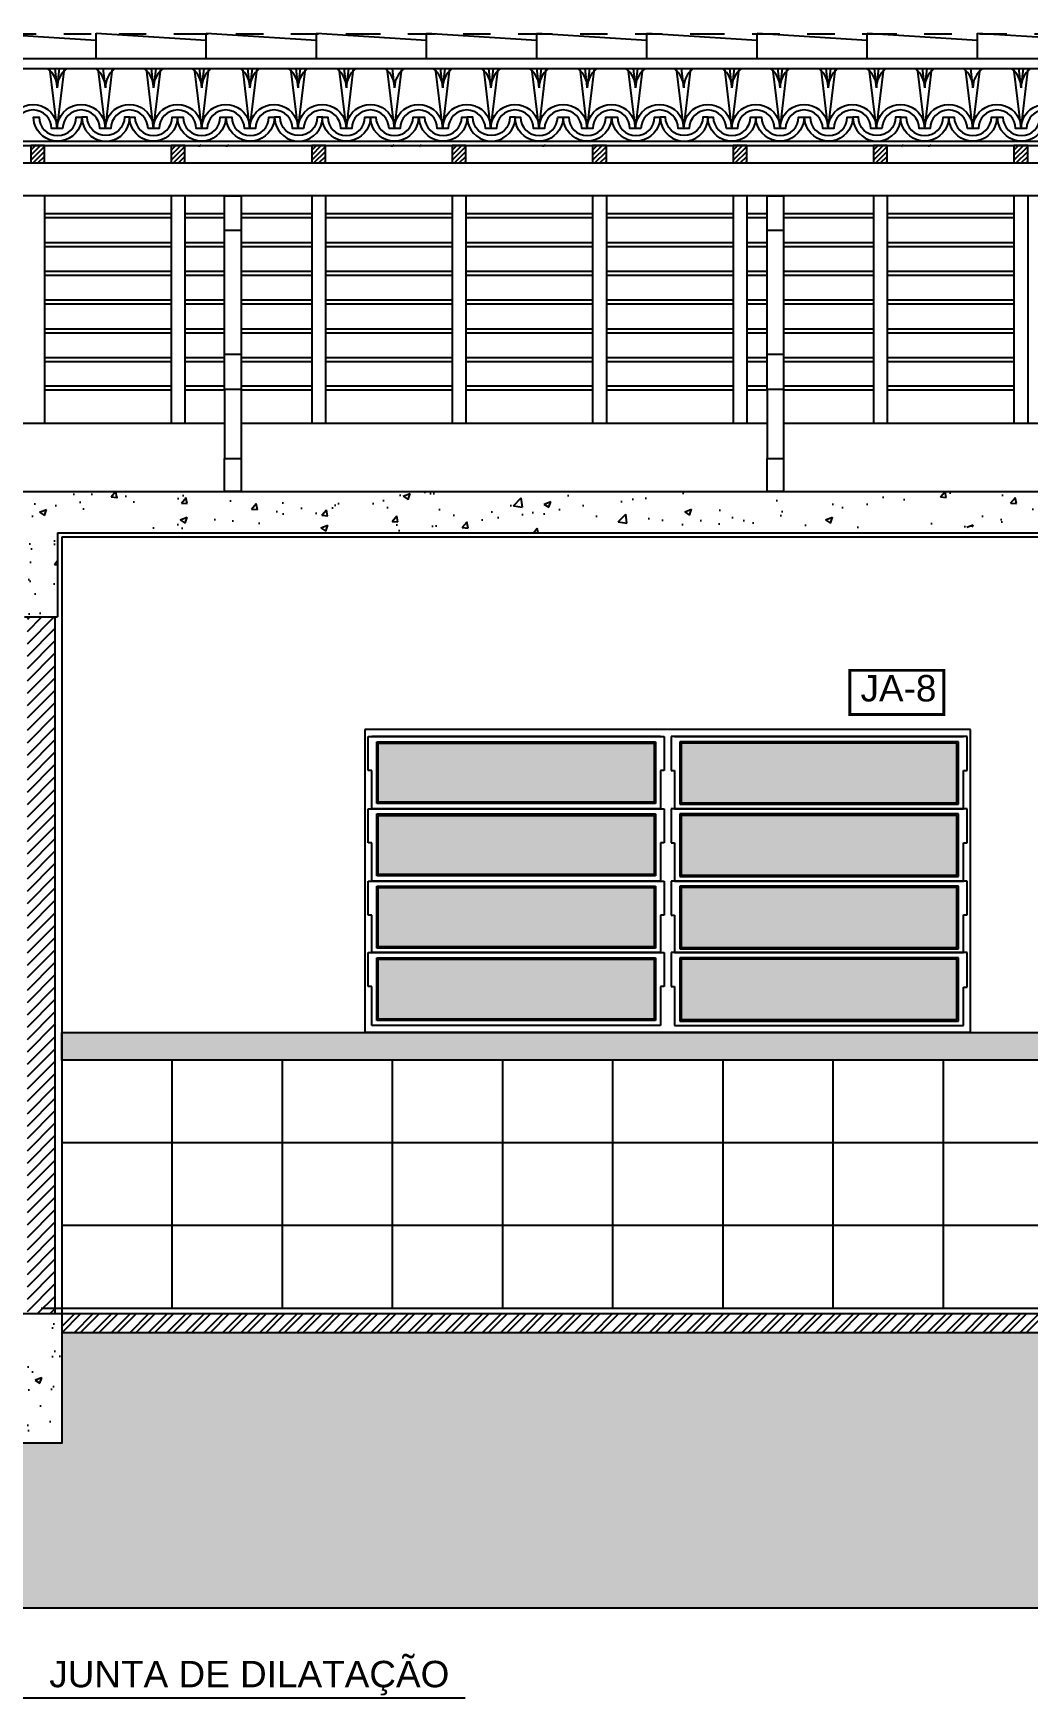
# Model space of a CAD drawing. Extents: x 183 to 373, y 23 to 105.
# Drawn here: x 241.23 to 244.84, y 79.37 to 85.42 of the extents above; entities that cross this region are included whole.
import ezdxf

# ---------------------------------------------------------------- set-up
doc = ezdxf.new("R2010")
doc.units = 0
doc.header["$LTSCALE"] = 0.005
doc.linetypes.add('C5', pattern=[60, 50, -5, 0, -5])
doc.linetypes.add('TRAÇO-2PTOS_P', pattern=[0.625, 0.25, -0.125, 0, -0.125, 0, -0.125])
doc.layers.get('0').update_dxf_attribs({"linetype": 'CONTINUOUS'})
for name, color, linetype in [('01', 1, 'CONTINUOUS'), ('252', 252, 'CONTINUOUS'), ('A-COTAS', 1, 'CONTINUOUS'), ('A-ESQUADRIAS', 2, 'CONTINUOUS'), ('A-PAREDE', 5, 'CONTINUOUS'), ('ARQ-ALV-CORTE', 4, 'CONTINUOUS'), ('ARQ-EXO-1_100', 251, 'C5'), ('ARQ-HTC', 9, 'CONTINUOUS'), ('ARQ-PIS-CORTE', 2, 'CONTINUOUS'), ('ARQ-SMB-1_100', 1, 'CONTINUOUS'), ('ARQ-TLH-VISTA1', 2, 'CONTINUOUS'), ('ARQ-TLH-VISTA2', 1, 'CONTINUOUS'), ('ARQ-TXT-1_075', 2, 'CONTINUOUS'), ('BL-AR-TELHA 2', 2, 'CONTINUOUS'), ('MADEIRAMENTO', 2, 'CONTINUOUS')]:
    doc.layers.add(name, color=color, linetype=linetype)
doc.styles.add('ESC-50-A20', font='arial.ttf', dxfattribs={"height": 0.1})
doc.styles.add('FNDE Texto Cota 0025', font='verdana.ttf', dxfattribs={"height": 0.04})
doc.dimstyles.new('FNDE 1-0025', dxfattribs={"dimscale": 5, "dimtxt": 0.04, "dimasz": 0.01, "dimexe": 0.15, "dimexo": 0.15, "dimgap": 0.005, "dimtad": 1, "dimzin": 1, "dimdsep": 46, "dimtxsty": 'FNDE Texto Cota 0025', "dimblk": 'tic', "dimcen": 0.015, "dimdle": 0.15, "dimse1": 1, "dimse2": 1, "dimclrd": 251, "dimclre": 251, "dimclrt": 256, "dimaunit": 1, "dimadec": 3, "dimazin": 0, "dimtfac": 1, "dimtix": 1, "dimtmove": 2, "dimatfit": 3, "dimfxl": 0.15, "dimtvp": 1, "dimtolj": 1, "dimtzin": 0, "dimarcsym": 0})
pattern_1 = [(50, (84.715, 34.55552), (0.25505854, -0.02231472), [0.02667, -0.29337]), (355, (84.715, 34.55552), (-0.0493408, 0.2674796), [0.021336, -0.2346968]), (100.45144, (84.73625, 34.55366), (0.20571775, 0.24516485), [0.022666, -0.24932634]), (46.1842, (84.715, 34.62664), (0.37951066, -0.05885926), [0.040005, -0.440055]), (96.63556, (84.74662, 34.62174), (0.3323658, 0.3463966), [0.033999, -0.37398985]), (351.18415, (84.715, 34.62664), (0.3323658, 0.3463966), [0.03200395, -0.3520436]), (21, (84.75056, 34.60886), (0.21226015, -0.14317128), [0.02667, -0.29337]), (326, (84.75056, 34.60886), (0.08652284, 0.25786315), [0.021336, -0.234696]), (71.45144, (84.76824, 34.59693), (0.298783, 0.11469188), [0.022666, -0.2493259]), (37.5, (84.715, 34.55552), (0.004324045, 0.118377054), [0, -0.2318512, 0, -0.238252, 0, -0.235585]), (7.5, (84.715, 34.55552), (0.09354753, 0.1402528), [0, -0.1358392, 0, -0.2265172, 0, -0.089789]), (327.5, (84.6357, 34.55552), (0.189826833, -0.00802024), [0, -0.0889, 0, -0.277368, 0, -0.368046]), (317.5, (84.60014, 34.55552), (0.20738085, 0.03559709), [0, -0.11557, 0, -0.1842008, 0, -0.261366])]

# ---------------------------------------------------------------- blocks, each defined once
blk = doc.blocks.new('tic')
at = {"color": 251}
for p, q in [((-1, 0), (1, 0)), ((0, -1), (0, 1))]:
    blk.add_line(p, q, dxfattribs=at)
blk.add_line((-0.6, -0.6), (0.6, 0.6))

msp = doc.modelspace()

# ---------------------------------------------------------------- hatches: boundary and pattern name
at = {"layer": 'A-COTAS'}
h = msp.add_hatch(color=252, dxfattribs=at)
h.set_gradient(color1=(91, 91, 91), one_color=1, tint=1, name='INVHEMISPHERICAL')
h.paths.add_polyline_path([(242.4867, 82.8394), (242.4867, 82.6249), (243.4879, 82.6249), (243.4879, 82.8394)])
h.paths.add_polyline_path([(242.4867, 82.5769), (242.4867, 82.3624), (243.4879, 82.3624), (243.4879, 82.5769)])
h.paths.add_polyline_path([(242.4867, 82.3144), (242.4867, 82.0999), (243.4879, 82.0999), (243.4879, 82.3144)])
h.paths.add_polyline_path([(242.4867, 82.0544), (242.4867, 81.8374), (243.4879, 81.8374), (243.4879, 82.0544)])
h.paths.add_polyline_path([(244.5879, 82.6226), (244.5879, 82.8394), (243.5867, 82.8394), (243.5867, 82.6226)])
h.paths.add_polyline_path([(244.5879, 82.3601), (244.5879, 82.5769), (243.5867, 82.5769), (243.5867, 82.3601)])
h.paths.add_polyline_path([(244.5879, 82.0976), (244.5879, 82.3144), (243.5867, 82.3144), (243.5867, 82.0976)])
h.paths.add_polyline_path([(243.5867, 82.0544), (243.5867, 81.8351), (244.5879, 81.8351), (244.5879, 82.0544)])
at = {"layer": 'A-ESQUADRIAS'}
h = msp.add_hatch(dxfattribs=at)
h.set_pattern_fill('GOST_WOOD', color=251, scale=0.01, angle=90)
h.set_pattern_definition([(180, (202.497824, -81.4883), (7e-18, 0.06), [0.1, -0.02]), (180, (202.517824, -81.4683), (7e-18, 0.06), [0.06, -0.015, 0.03, -0.015]), (180, (202.547824, -81.4483), (7e-18, 0.06), [0.1, -0.02])])
h.paths.add_polyline_path([(249.3373, 81.688), (249.3373, 81.788), (241.3373, 81.788), (241.3373, 81.688)])
at = {"layer": 'ARQ-HTC'}
h = msp.add_hatch(dxfattribs=at)
h.set_pattern_fill('ANSI31', color=256, scale=0.004, style=0)
h.set_pattern_definition([(45, (-6.21494, 37.775708), (-0.0089802561, 0.0089802561), [])])
h.paths.add_polyline_path([(241.2247, 84.9458), (241.2747, 84.9458), (241.2747, 85.0085), (241.2247, 85.0085)])
h = msp.add_hatch(dxfattribs=at)
h.set_pattern_fill('ANSI31', color=256, scale=0.004, style=0)
h.set_pattern_definition([(45, (-5.70494, 37.775708), (-0.0089802561, 0.0089802561), [])])
h.paths.add_polyline_path([(241.7347, 84.9458), (241.7847, 84.9458), (241.7847, 85.0085), (241.7347, 85.0085)])
h = msp.add_hatch(dxfattribs=at)
h.set_pattern_fill('ANSI31', color=256, scale=0.004, style=0)
h.set_pattern_definition([(45, (-5.19494, 37.775708), (-0.0089802561, 0.0089802561), [])])
h.paths.add_polyline_path([(242.2447, 84.9458), (242.2947, 84.9458), (242.2947, 85.0085), (242.2447, 85.0085)])
h = msp.add_hatch(dxfattribs=at)
h.set_pattern_fill('ANSI31', color=256, scale=0.004, style=0)
h.set_pattern_definition([(45, (-4.68494, 37.775708), (-0.0089802561, 0.0089802561), [])])
h.paths.add_polyline_path([(242.7547, 84.9458), (242.8047, 84.9458), (242.8047, 85.0085), (242.7547, 85.0085)])
h = msp.add_hatch(dxfattribs=at)
h.set_pattern_fill('ANSI31', color=256, scale=0.004, style=0)
h.set_pattern_definition([(45, (-4.68494, 37.775708), (-0.0089802561, 0.0089802561), [])])
h.paths.add_polyline_path([(242.7547, 84.9458), (242.8047, 84.9458), (242.8047, 85.0085), (242.7547, 85.0085)])
h = msp.add_hatch(dxfattribs=at)
h.set_pattern_fill('ANSI31', color=256, scale=0.004, style=0)
h.set_pattern_definition([(45, (-4.17494, 37.775708), (-0.0089802561, 0.0089802561), [])])
h.paths.add_polyline_path([(243.2647, 84.9458), (243.3147, 84.9458), (243.3147, 85.0085), (243.2647, 85.0085)])
h = msp.add_hatch(dxfattribs=at)
h.set_pattern_fill('ANSI31', color=256, scale=0.004, style=0)
h.set_pattern_definition([(45, (-3.66494, 37.775708), (-0.0089802561, 0.0089802561), [])])
h.paths.add_polyline_path([(243.7747, 84.9458), (243.8247, 84.9458), (243.8247, 85.0085), (243.7747, 85.0085)])
h = msp.add_hatch(dxfattribs=at)
h.set_pattern_fill('ANSI31', color=256, scale=0.004, style=0)
h.set_pattern_definition([(45, (-3.15494, 37.775708), (-0.0089802561, 0.0089802561), [])])
h.paths.add_polyline_path([(244.2847, 84.9458), (244.3347, 84.9458), (244.3347, 85.0085), (244.2847, 85.0085)])
h = msp.add_hatch(dxfattribs=at)
h.set_pattern_fill('ANSI31', color=256, scale=0.004, style=0)
h.set_pattern_definition([(45, (-2.64494, 37.775708), (-0.0089802561, 0.0089802561), [])])
h.paths.add_polyline_path([(244.7947, 84.9458), (244.8447, 84.9458), (244.8447, 85.0085), (244.7947, 85.0085)])
h = msp.add_hatch(dxfattribs=at)
h.set_pattern_fill('AR-CONC', color=251, scale=0.0014, style=0)
h.set_pattern_definition(pattern_1)
h.paths.add_polyline_path([(243.2065, 83.7528), (238.6705, 83.7528), (238.6705, 83.6028), (241.2023, 83.6028), (241.2023, 83.2978), (241.3223, 83.2978), (241.3223, 83.6028), (243.2065, 83.6028)])
h = msp.add_hatch(dxfattribs=at)
h.set_pattern_fill('AR-CONC', color=251, scale=0.0014, style=0)
h.set_pattern_definition(pattern_1)
h.paths.add_polyline_path([(246.9327, 83.7528), (243.2065, 83.7528), (243.2065, 83.6228), (246.9327, 83.6228)])
h = msp.add_hatch(dxfattribs=at)
h.set_pattern_fill('ANSI31', color=251, scale=0.01, style=0)
h.set_pattern_definition([(45, (84.714996, 34.55552), (-0.02245064, 0.02245064), [])])
h.paths.add_polyline_path([(241.2123, 83.2978), (241.3123, 83.2978), (241.3123, 80.7678), (241.2123, 80.7678)])
h = msp.add_hatch(dxfattribs=at)
h.set_pattern_fill('AR-CONC', color=251, scale=0.0014, style=0)
h.set_pattern_definition(pattern_1)
h.paths.add_polyline_path([(241.3373, 80.7678), (241.1873, 80.7678), (241.1873, 80.2978), (241.3373, 80.2978)])
h = msp.add_hatch(dxfattribs=at)
h.set_pattern_fill('ANSI32', color=251, scale=0.005, style=0)
h.set_pattern_definition([(45, (84.714996, 34.55552), (-0.03367596, 0.03367596), []), (45, (84.737447, 34.55552), (-0.03367596, 0.03367596), [])])
h.paths.add_polyline_path([(241.3373, 80.6978), (249.3373, 80.6978), (249.3373, 80.7678), (241.3373, 80.7678)])
h = msp.add_hatch(dxfattribs=at)
h.set_pattern_fill('EARTH', color=252, scale=0.02, angle=45, style=0)
h.set_pattern_definition([(45, (84.715, 34.55552), (1e-17, 0.17960512), [0.127, -0.127]), (45, (84.68132, 34.5892), (1e-17, 0.17960512), [0.127, -0.127]), (45, (84.64764, 34.62287), (1e-17, 0.17960512), [0.127, -0.127]), (135, (84.64764, 34.64532), (-0.17960512, 1e-17), [0.127, -0.127]), (135, (84.68132, 34.679), (-0.17960512, 1e-17), [0.127, -0.127]), (135, (84.715, 34.71267), (-0.17960512, 1e-17), [0.127, -0.127])])
h.paths.add_polyline_path([(247.7524, 80.6978), (241.3373, 80.6978), (241.3373, 80.2978), (241.0123, 80.2978), (241.0123, 80.6978), (235.1238, 80.6978), (235.1238, 79.6978), (247.7524, 79.6978)])
h.paths.add_polyline_path([(224.8873, 80.2978), (224.8873, 80.6978), (219.7502, 80.6978), (219.7502, 79.6978), (235.1238, 79.6978), (235.1238, 80.6978), (233.1873, 80.6978), (233.1873, 80.2978), (233.0373, 80.2978), (233.0373, 80.6978), (225.0373, 80.6978), (225.0373, 80.2978)])

# ---------------------------------------------------------------- linework, layer by layer
at = {"color": 1}
msp.add_line((241.3373, 83.5878), (249.3373, 83.5878), dxfattribs=at)
at = {"color": 3}
for points in [[(241.2247, 84.9458), (241.2747, 84.9458), (241.2747, 85.0085), (241.2247, 85.0085)], [(241.7347, 84.9458), (241.7847, 84.9458), (241.7847, 85.0085), (241.7347, 85.0085)], [(242.2447, 84.9458), (242.2947, 84.9458), (242.2947, 85.0085), (242.2447, 85.0085)], [(242.7547, 84.9458), (242.8047, 84.9458), (242.8047, 85.0085), (242.7547, 85.0085)], [(242.7547, 84.9458), (242.8047, 84.9458), (242.8047, 85.0085), (242.7547, 85.0085)], [(243.2647, 84.9458), (243.3147, 84.9458), (243.3147, 85.0085), (243.2647, 85.0085)], [(243.7747, 84.9458), (243.8247, 84.9458), (243.8247, 85.0085), (243.7747, 85.0085)], [(244.2847, 84.9458), (244.3347, 84.9458), (244.3347, 85.0085), (244.2847, 85.0085)], [(244.7947, 84.9458), (244.8447, 84.9458), (244.8447, 85.0085), (244.7947, 85.0085)]]:
    msp.add_lwpolyline(points, close=True, dxfattribs=at)
at = {"layer": '01', "color": 251}
for p, q in [((241.2747, 84.8262), (241.2747, 84.0007)), ((241.7347, 84.8262), (241.7347, 84.0007)), ((241.7847, 84.8262), (241.7847, 84.0007)), ((242.2447, 84.8262), (242.2447, 84.0007)), ((242.2947, 84.8262), (242.2947, 84.0007)), ((242.7547, 84.8262), (242.7547, 84.0007)), ((242.7547, 84.8262), (242.7547, 84.0007)), ((242.8047, 84.8262), (242.8047, 84.0007)), ((242.8047, 84.8262), (242.8047, 84.0007)), ((243.2647, 84.8262), (243.2647, 84.0007)), ((243.3147, 84.8262), (243.3147, 84.0007)), ((243.7747, 84.8262), (243.7747, 84.0007)), ((243.8247, 84.8262), (243.8247, 84.0007)), ((244.2847, 84.8262), (244.2847, 84.0007)), ((244.3347, 84.8262), (244.3347, 84.0007)), ((244.7947, 84.8262), (244.7947, 84.0007)), ((244.8447, 84.8262), (244.8447, 84.0007)), ((241.7347, 84.7608), (241.2747, 84.7608)), ((241.7347, 84.7463), (241.2747, 84.7463)), ((241.9283, 84.7608), (241.7847, 84.7608)), ((241.9283, 84.7463), (241.7847, 84.7463)), ((242.2447, 84.7608), (241.9883, 84.7608)), ((242.2447, 84.7463), (241.9883, 84.7463)), ((242.7547, 84.7608), (242.2947, 84.7608)), ((242.7547, 84.7463), (242.2947, 84.7463)), ((243.2647, 84.7608), (242.8047, 84.7608)), ((243.2647, 84.7463), (242.8047, 84.7463)), ((243.7747, 84.7608), (243.3147, 84.7608)), ((243.7747, 84.7463), (243.3147, 84.7463)), ((243.8983, 84.7608), (243.8247, 84.7608)), ((243.8983, 84.7463), (243.8247, 84.7463)), ((244.2847, 84.7608), (243.9583, 84.7608)), ((244.2847, 84.7463), (243.9583, 84.7463)), ((244.7947, 84.7608), (244.3347, 84.7608)), ((244.7947, 84.7463), (244.3347, 84.7463)), ((241.7347, 84.6556), (241.2747, 84.6556)), ((241.7347, 84.6411), (241.2747, 84.6411)), ((241.9283, 84.6556), (241.7847, 84.6556)), ((241.9283, 84.6411), (241.7847, 84.6411)), ((242.2447, 84.6556), (241.9883, 84.6556)), ((242.2447, 84.6411), (241.9883, 84.6411)), ((242.7547, 84.6556), (242.2947, 84.6556)), ((242.7547, 84.6411), (242.2947, 84.6411)), ((243.2647, 84.6556), (242.8047, 84.6556)), ((243.2647, 84.6411), (242.8047, 84.6411)), ((243.7747, 84.6556), (243.3147, 84.6556)), ((243.7747, 84.6411), (243.3147, 84.6411)), ((243.8983, 84.6556), (243.8247, 84.6556)), ((243.8983, 84.6411), (243.8247, 84.6411)), ((244.2847, 84.6556), (243.9583, 84.6556)), ((244.2847, 84.6411), (243.9583, 84.6411)), ((244.7947, 84.6556), (244.3347, 84.6556)), ((244.7947, 84.6411), (244.3347, 84.6411)), ((241.7347, 84.5513), (241.2747, 84.5513)), ((241.9283, 84.5513), (241.7847, 84.5513)), ((242.2447, 84.5513), (241.9883, 84.5513)), ((242.7547, 84.5513), (242.2947, 84.5513)), ((243.2647, 84.5513), (242.8047, 84.5513)), ((243.7747, 84.5513), (243.3147, 84.5513)), ((243.8983, 84.5513), (243.8247, 84.5513)), ((244.2847, 84.5513), (243.9583, 84.5513)), ((244.7947, 84.5513), (244.3347, 84.5513)), ((241.7347, 84.5368), (241.2747, 84.5368)), ((241.9283, 84.5368), (241.7847, 84.5368)), ((242.2447, 84.5368), (241.9883, 84.5368)), ((242.7547, 84.5368), (242.2947, 84.5368)), ((243.2647, 84.5368), (242.8047, 84.5368)), ((243.7747, 84.5368), (243.3147, 84.5368)), ((243.8983, 84.5368), (243.8247, 84.5368)), ((244.2847, 84.5368), (243.9583, 84.5368)), ((244.7947, 84.5368), (244.3347, 84.5368)), ((241.7347, 84.4469), (241.2747, 84.4469)), ((241.7347, 84.4325), (241.2747, 84.4325)), ((241.9283, 84.4469), (241.7847, 84.4469)), ((241.9283, 84.4325), (241.7847, 84.4325)), ((242.2447, 84.4469), (241.9883, 84.4469)), ((242.2447, 84.4325), (241.9883, 84.4325)), ((242.7547, 84.4469), (242.2947, 84.4469)), ((242.7547, 84.4325), (242.2947, 84.4325)), ((243.2647, 84.4469), (242.8047, 84.4469)), ((243.2647, 84.4325), (242.8047, 84.4325)), ((243.7747, 84.4469), (243.3147, 84.4469)), ((243.7747, 84.4325), (243.3147, 84.4325)), ((243.8983, 84.4469), (243.8247, 84.4469)), ((243.8983, 84.4325), (243.8247, 84.4325)), ((244.2847, 84.4469), (243.9583, 84.4469)), ((244.2847, 84.4325), (243.9583, 84.4325)), ((244.7947, 84.4469), (244.3347, 84.4469)), ((244.7947, 84.4325), (244.3347, 84.4325)), ((241.7347, 84.3426), (241.2747, 84.3426)), ((241.7347, 84.3281), (241.2747, 84.3281)), ((241.9283, 84.3426), (241.7847, 84.3426)), ((241.9283, 84.3281), (241.7847, 84.3281)), ((242.2447, 84.3426), (241.9883, 84.3426)), ((242.2447, 84.3281), (241.9883, 84.3281)), ((242.7547, 84.3426), (242.2947, 84.3426)), ((242.7547, 84.3281), (242.2947, 84.3281)), ((243.2647, 84.3426), (242.8047, 84.3426)), ((243.2647, 84.3281), (242.8047, 84.3281)), ((243.7747, 84.3426), (243.3147, 84.3426)), ((243.7747, 84.3281), (243.3147, 84.3281)), ((243.8983, 84.3426), (243.8247, 84.3426)), ((243.8983, 84.3281), (243.8247, 84.3281)), ((244.2847, 84.3426), (243.9583, 84.3426)), ((244.2847, 84.3281), (243.9583, 84.3281)), ((244.7947, 84.3426), (244.3347, 84.3426)), ((244.7947, 84.3281), (244.3347, 84.3281)), ((241.7347, 84.2383), (241.2747, 84.2383)), ((241.7347, 84.2238), (241.2747, 84.2238)), ((241.9283, 84.2383), (241.7847, 84.2383)), ((241.9283, 84.2238), (241.7847, 84.2238)), ((242.2447, 84.2383), (241.9883, 84.2383)), ((242.2447, 84.2238), (241.9883, 84.2238)), ((242.7547, 84.2383), (242.2947, 84.2383)), ((242.7547, 84.2238), (242.2947, 84.2238)), ((243.2647, 84.2383), (242.8047, 84.2383)), ((243.2647, 84.2238), (242.8047, 84.2238)), ((243.7747, 84.2383), (243.3147, 84.2383)), ((243.7747, 84.2238), (243.3147, 84.2238)), ((243.8983, 84.2383), (243.8247, 84.2383)), ((243.8983, 84.2238), (243.8247, 84.2238)), ((244.2847, 84.2383), (243.9583, 84.2383)), ((244.2847, 84.2238), (243.9583, 84.2238)), ((244.7947, 84.2383), (244.3347, 84.2383)), ((244.7947, 84.2238), (244.3347, 84.2238)), ((241.7347, 84.1348), (241.2747, 84.1348)), ((241.9283, 84.1348), (241.7847, 84.1348)), ((242.2447, 84.1348), (241.9883, 84.1348)), ((242.7547, 84.1348), (242.2947, 84.1348)), ((243.2647, 84.1348), (242.8047, 84.1348)), ((243.7747, 84.1348), (243.3147, 84.1348)), ((243.8983, 84.1348), (243.8247, 84.1348)), ((244.2847, 84.1348), (243.9583, 84.1348)), ((244.7947, 84.1348), (244.3347, 84.1348)), ((241.7347, 84.1203), (241.2747, 84.1203)), ((241.9283, 84.1203), (241.7847, 84.1203)), ((242.2447, 84.1203), (241.9883, 84.1203)), ((242.7547, 84.1203), (242.2947, 84.1203)), ((243.2647, 84.1203), (242.8047, 84.1203)), ((243.7747, 84.1203), (243.3147, 84.1203)), ((243.8983, 84.1203), (243.8247, 84.1203)), ((244.2847, 84.1203), (243.9583, 84.1203)), ((244.7947, 84.1203), (244.3347, 84.1203)), ((240.0183, 84.0007), (241.9283, 84.0007)), ((241.9883, 84.0007), (243.8983, 84.0007)), ((243.9583, 84.0007), (245.8683, 84.0007))]:
    msp.add_line(p, q, dxfattribs=at)
at = {"layer": '01'}
msp.add_line((241.3373, 83.5878), (241.3373, 80.7678), dxfattribs=at)
at = {"layer": '252'}
for p, q in [((241.7373, 81.688), (241.7373, 80.7878)), ((242.1373, 81.688), (242.1373, 80.7878)), ((242.5373, 81.688), (242.5373, 80.7878)), ((242.9373, 81.688), (242.9373, 80.7878)), ((243.3373, 81.688), (243.3373, 80.7878)), ((243.7373, 81.688), (243.7373, 80.7878)), ((244.1373, 81.688), (244.1373, 80.7878)), ((244.5373, 81.688), (244.5373, 80.7878)), ((249.3373, 81.388), (241.3373, 81.388)), ((249.3373, 81.088), (241.3373, 81.088))]:
    msp.add_line(p, q, dxfattribs=at)
at = {"layer": 'A-COTAS'}
for p, q in [((244.6373, 82.8888), (242.4373, 82.8888)), ((242.4373, 82.8888), (242.4373, 81.7888)), ((242.45, 82.8634), (243.5246, 82.8634)), ((242.45, 82.7399), (242.45, 82.8634)), ((243.5119, 82.8634), (242.4627, 82.8634)), ((243.5246, 82.8634), (243.5246, 82.7399)), ((244.6246, 82.8634), (243.55, 82.8634)), ((243.55, 82.8634), (243.55, 82.7399)), ((243.5627, 82.8634), (244.6119, 82.8634)), ((244.6246, 82.7401), (244.6246, 82.8634)), ((244.6373, 81.7888), (244.6373, 82.8888)), ((242.4817, 82.8444), (243.4929, 82.8444)), ((242.4817, 82.6199), (242.4817, 82.8444)), ((242.4867, 82.8394), (243.4879, 82.8394)), ((242.4867, 82.6249), (242.4867, 82.8394)), ((243.4879, 82.8394), (243.4879, 82.6249)), ((243.4929, 82.8444), (243.4929, 82.6199)), ((244.5929, 82.8444), (243.5817, 82.8444)), ((243.5817, 82.8444), (243.5817, 82.6176)), ((244.5879, 82.8394), (243.5867, 82.8394)), ((243.5867, 82.8394), (243.5867, 82.6226)), ((244.5879, 82.6226), (244.5879, 82.8394)), ((244.5929, 82.6176), (244.5929, 82.8444)), ((242.4627, 82.7399), (242.45, 82.7399)), ((242.4627, 82.6009), (242.4627, 82.7399)), ((243.5246, 82.7399), (243.5119, 82.7399)), ((243.5119, 82.7399), (243.5119, 82.6009)), ((243.55, 82.7399), (243.5627, 82.7399)), ((243.5627, 82.7399), (243.5627, 82.6009)), ((244.6119, 82.6009), (244.6119, 82.7401)), ((244.6119, 82.7401), (244.6246, 82.7401)), ((243.4929, 82.6199), (242.4817, 82.6199)), ((243.4879, 82.6249), (242.4867, 82.6249)), ((243.5817, 82.6176), (244.5929, 82.6176)), ((243.5867, 82.6226), (244.5879, 82.6226)), ((242.45, 82.6009), (243.5246, 82.6009)), ((242.45, 82.4774), (242.45, 82.6009)), ((243.5119, 82.6009), (242.4627, 82.6009)), ((243.5119, 82.6009), (242.4627, 82.6009)), ((242.4817, 82.5819), (243.4929, 82.5819)), ((242.4817, 82.3574), (242.4817, 82.5819)), ((242.4867, 82.5769), (243.4879, 82.5769)), ((242.4867, 82.3624), (242.4867, 82.5769)), ((243.4879, 82.5769), (243.4879, 82.3624)), ((243.4929, 82.5819), (243.4929, 82.3574)), ((243.5246, 82.6009), (243.5246, 82.4774)), ((244.6246, 82.6009), (243.55, 82.6009)), ((243.55, 82.6009), (243.55, 82.4774)), ((243.5627, 82.6009), (244.6119, 82.6009)), ((243.5627, 82.6009), (244.6119, 82.6009)), ((244.5929, 82.5819), (243.5817, 82.5819)), ((243.5817, 82.5819), (243.5817, 82.3551)), ((244.5879, 82.5769), (243.5867, 82.5769)), ((243.5867, 82.5769), (243.5867, 82.3601)), ((244.5879, 82.3601), (244.5879, 82.5769)), ((244.5929, 82.3551), (244.5929, 82.5819)), ((244.6246, 82.4776), (244.6246, 82.6009)), ((242.4627, 82.4774), (242.45, 82.4774)), ((242.4627, 82.3384), (242.4627, 82.4774)), ((243.5246, 82.4774), (243.5119, 82.4774)), ((243.5119, 82.4774), (243.5119, 82.3384)), ((243.55, 82.4774), (243.5627, 82.4774)), ((243.5627, 82.4774), (243.5627, 82.3384)), ((244.6119, 82.3384), (244.6119, 82.4776)), ((244.6119, 82.4776), (244.6246, 82.4776)), ((242.45, 82.3384), (243.5246, 82.3384)), ((242.45, 82.2149), (242.45, 82.3384)), ((243.5119, 82.3384), (242.4627, 82.3384)), ((243.5119, 82.3384), (242.4627, 82.3384)), ((243.4929, 82.3574), (242.4817, 82.3574)), ((242.4817, 82.3194), (243.4929, 82.3194)), ((242.4817, 82.0949), (242.4817, 82.3194)), ((243.4879, 82.3624), (242.4867, 82.3624)), ((242.4867, 82.3144), (243.4879, 82.3144)), ((242.4867, 82.0999), (242.4867, 82.3144)), ((243.4879, 82.3144), (243.4879, 82.0999)), ((243.4929, 82.3194), (243.4929, 82.0949)), ((243.5246, 82.3384), (243.5246, 82.2149)), ((244.6246, 82.3384), (243.55, 82.3384)), ((243.55, 82.3384), (243.55, 82.2149)), ((243.5627, 82.3384), (244.6119, 82.3384)), ((243.5627, 82.3384), (244.6119, 82.3384)), ((243.5817, 82.3551), (244.5929, 82.3551)), ((244.5929, 82.3194), (243.5817, 82.3194)), ((243.5817, 82.3194), (243.5817, 82.0926)), ((243.5867, 82.3601), (244.5879, 82.3601)), ((244.5879, 82.3144), (243.5867, 82.3144)), ((243.5867, 82.3144), (243.5867, 82.0976)), ((244.5879, 82.0976), (244.5879, 82.3144)), ((244.5929, 82.0926), (244.5929, 82.3194)), ((244.6246, 82.2151), (244.6246, 82.3384)), ((242.4627, 82.2149), (242.45, 82.2149)), ((242.4627, 82.0784), (242.4627, 82.2149)), ((243.5246, 82.2149), (243.5119, 82.2149)), ((243.5119, 82.2149), (243.5119, 82.0784)), ((243.55, 82.2149), (243.5627, 82.2149)), ((243.5627, 82.2149), (243.5627, 82.0784)), ((244.6119, 82.0784), (244.6119, 82.2151)), ((244.6119, 82.2151), (244.6246, 82.2151)), ((242.45, 82.0784), (243.5246, 82.0784)), ((242.45, 81.9549), (242.45, 82.0784)), ((243.5119, 82.0784), (242.4627, 82.0784)), ((243.5119, 82.0784), (242.4627, 82.0784)), ((243.4929, 82.0949), (242.4817, 82.0949)), ((243.4879, 82.0999), (242.4867, 82.0999)), ((243.5246, 82.0784), (243.5246, 81.9549)), ((244.6246, 82.0784), (243.55, 82.0784)), ((243.55, 82.0784), (243.55, 81.9549)), ((243.5627, 82.0784), (244.6119, 82.0784)), ((243.5627, 82.0784), (244.6119, 82.0784)), ((243.5817, 82.0926), (244.5929, 82.0926)), ((243.5867, 82.0976), (244.5879, 82.0976)), ((244.6246, 81.9526), (244.6246, 82.0784)), ((242.4817, 82.0594), (243.4929, 82.0594)), ((242.4817, 81.8324), (242.4817, 82.0594)), ((242.4867, 82.0544), (243.4879, 82.0544)), ((242.4867, 81.8374), (242.4867, 82.0544)), ((243.4879, 82.0544), (243.4879, 81.8374)), ((243.4929, 82.0594), (243.4929, 81.8324)), ((244.5929, 82.0594), (243.5817, 82.0594)), ((243.5817, 82.0594), (243.5817, 81.8301)), ((244.5879, 82.0544), (243.5867, 82.0544)), ((243.5867, 82.0544), (243.5867, 81.8351)), ((244.5879, 81.8351), (244.5879, 82.0544)), ((244.5929, 81.8301), (244.5929, 82.0594)), ((242.4627, 81.9549), (242.45, 81.9549)), ((242.4627, 81.8134), (242.4627, 81.9549)), ((243.5246, 81.9549), (243.5119, 81.9549)), ((243.5119, 81.9549), (243.5119, 81.8134)), ((243.55, 81.9549), (243.5627, 81.9549)), ((243.5627, 81.9549), (243.5627, 81.8134)), ((244.6119, 81.8134), (244.6119, 81.9526)), ((244.6119, 81.9526), (244.6246, 81.9526)), ((243.4929, 81.8324), (242.4817, 81.8324)), ((243.4879, 81.8374), (242.4867, 81.8374)), ((243.5817, 81.8301), (244.5929, 81.8301)), ((243.5867, 81.8351), (244.5879, 81.8351)), ((244.6373, 81.7888), (242.4373, 81.7888)), ((243.5119, 81.8134), (242.4627, 81.8134)), ((243.5627, 81.8134), (244.6119, 81.8134))]:
    msp.add_line(p, q, dxfattribs=at)
msp.add_lwpolyline([(249.3373, 81.688), (241.3373, 81.688), (241.3373, 81.788), (249.3373, 81.788)], dxfattribs=at)
at = {"layer": 'A-PAREDE', "color": 5}
for p, q in [((241.1873, 83.7528), (265.7723, 83.7528)), ((241.3223, 83.6028), (241.3223, 83.2978)), ((241.3223, 83.6028), (249.3523, 83.6028)), ((241.2023, 83.2978), (241.3223, 83.2978)), ((241.3123, 83.2978), (241.3123, 80.7678)), ((241.3373, 80.7678), (257.6373, 80.7678)), ((249.3373, 80.6978), (241.3373, 80.6978))]:
    msp.add_line(p, q, dxfattribs=at)
at = {"layer": 'A-PAREDE'}
for points in [[(241.9283, 84.8262), (241.9883, 84.8262), (241.9883, 84.7002), (241.9283, 84.7002)], [(243.8983, 84.8262), (243.9583, 84.8262), (243.9583, 84.7002), (243.8983, 84.7002)], [(241.9283, 84.2518), (241.9883, 84.2518), (241.9883, 84.1227), (241.9283, 84.1227)], [(243.8983, 84.2518), (243.9583, 84.2518), (243.9583, 84.1227), (243.8983, 84.1227)], [(241.9283, 83.8728), (241.9883, 83.8728), (241.9883, 83.7528), (241.9283, 83.7528)], [(243.8983, 83.8728), (243.9583, 83.8728), (243.9583, 83.7528), (243.8983, 83.7528)]]:
    msp.add_lwpolyline(points, close=True, dxfattribs=at)
at = {"layer": 'A-PAREDE', "color": 5}
msp.add_lwpolyline([(241.1873, 80.7678), (241.3373, 80.7678), (241.3373, 80.2978), (241.1873, 80.2978)], close=True, dxfattribs=at)
at = {"layer": 'ARQ-ALV-CORTE'}
msp.add_line((241.2023, 83.2978), (241.3223, 83.2978), dxfattribs=at)
at = {"layer": 'ARQ-EXO-1_100', "color": 252, "linetype": 'TRAÇO-2PTOS_P', "ltscale": 100}
for p, q in [((205.4942, 85.4144), (267.0085, 85.4144)), ((205.4942, 83.7528), (267.0085, 83.7528)), ((216.8873, 80.7878), (249.3373, 80.7878))]:
    msp.add_line(p, q, dxfattribs=at)
at = {"layer": 'ARQ-HTC', "color": 252}
msp.add_lwpolyline([(267.5675, 80.6478), (267.5675, 79.6978), (227.9373, 79.6978)], dxfattribs=at)
at = {"layer": 'ARQ-PIS-CORTE'}
msp.add_line((241.3373, 80.7878), (249.3373, 80.7878), dxfattribs=at)
at = {"layer": 'ARQ-SMB-1_100', "color": 252, "ltscale": 10, "const_width": 0.0107}
msp.add_lwpolyline([(244.1988, 82.9434), (244.5398, 82.9434), (244.5398, 83.1034), (244.1988, 83.1034)], close=True, dxfattribs=at)
at = {"layer": 'ARQ-TLH-VISTA1'}
for p, q in [((211.6447, 85.0243), (262.7298, 85.0243)), ((241.9283, 84.2518), (241.9283, 84.7002)), ((241.9883, 84.7002), (241.9883, 84.2518)), ((243.8983, 84.2518), (243.8983, 84.7002)), ((243.9583, 84.7002), (243.9583, 84.2518)), ((241.9283, 84.1227), (241.9283, 83.8728)), ((241.9883, 84.1227), (241.9883, 83.8728)), ((243.8983, 84.1227), (243.8983, 83.8728)), ((243.9583, 84.1227), (243.9583, 83.8728))]:
    msp.add_line(p, q, dxfattribs=at)
for points in [[(241.318, 85.0913), (241.3205, 85.0705), (241.3005, 85.0705, 1), (241.1655, 85.0705), (241.1455, 85.0705), (241.148, 85.0913, -0.785113)], [(241.493, 85.0913), (241.4955, 85.0705), (241.4755, 85.0705, 1), (241.3405, 85.0705), (241.3205, 85.0705), (241.323, 85.0913, -0.785113)], [(241.668, 85.0913), (241.6705, 85.0705), (241.6505, 85.0705, 1), (241.5155, 85.0705), (241.4955, 85.0705), (241.498, 85.0913, -0.785113)], [(241.843, 85.0913), (241.8455, 85.0705), (241.8255, 85.0705, 1), (241.6905, 85.0705), (241.6705, 85.0705), (241.673, 85.0913, -0.785113)], [(242.018, 85.0913), (242.0205, 85.0705), (242.0005, 85.0705, 1), (241.8655, 85.0705), (241.8455, 85.0705), (241.848, 85.0913, -0.785113)], [(242.193, 85.0913), (242.1955, 85.0705), (242.1755, 85.0705, 1), (242.0405, 85.0705), (242.0205, 85.0705), (242.023, 85.0913, -0.785113)], [(242.368, 85.0913), (242.3705, 85.0705), (242.3505, 85.0705, 1), (242.2155, 85.0705), (242.1955, 85.0705), (242.198, 85.0913, -0.785113)], [(242.543, 85.0913), (242.5455, 85.0705), (242.5255, 85.0705, 1), (242.3905, 85.0705), (242.3705, 85.0705), (242.373, 85.0913, -0.785113)], [(242.718, 85.0913), (242.7205, 85.0705), (242.7005, 85.0705, 1), (242.5655, 85.0705), (242.5455, 85.0705), (242.548, 85.0913, -0.785113)], [(242.893, 85.0913), (242.8955, 85.0705), (242.8755, 85.0705, 1), (242.7405, 85.0705), (242.7205, 85.0705), (242.723, 85.0913, -0.785113)], [(243.068, 85.0913), (243.0705, 85.0705), (243.0505, 85.0705, 1), (242.9155, 85.0705), (242.8955, 85.0705), (242.898, 85.0913, -0.785113)], [(243.243, 85.0913), (243.2455, 85.0705), (243.2255, 85.0705, 1), (243.0905, 85.0705), (243.0705, 85.0705), (243.073, 85.0913, -0.785113)], [(243.418, 85.0913), (243.4205, 85.0705), (243.4005, 85.0705, 1), (243.2655, 85.0705), (243.2455, 85.0705), (243.248, 85.0913, -0.785113)], [(243.593, 85.0913), (243.5955, 85.0705), (243.5755, 85.0705, 1), (243.4405, 85.0705), (243.4205, 85.0705), (243.423, 85.0913, -0.785113)], [(243.768, 85.0913), (243.7705, 85.0705), (243.7505, 85.0705, 1), (243.6155, 85.0705), (243.5955, 85.0705), (243.598, 85.0913, -0.785113)], [(243.943, 85.0913), (243.9455, 85.0705), (243.9255, 85.0705, 1), (243.7905, 85.0705), (243.7705, 85.0705), (243.773, 85.0913, -0.785113)], [(244.118, 85.0913), (244.1205, 85.0705), (244.1005, 85.0705, 1), (243.9655, 85.0705), (243.9455, 85.0705), (243.948, 85.0913, -0.785113)], [(244.293, 85.0913), (244.2955, 85.0705), (244.2755, 85.0705, 1), (244.1405, 85.0705), (244.1205, 85.0705), (244.123, 85.0913, -0.785113)], [(244.468, 85.0913), (244.4705, 85.0705), (244.4505, 85.0705, 1), (244.3155, 85.0705), (244.2955, 85.0705), (244.298, 85.0913, -0.785113)], [(244.643, 85.0913), (244.6455, 85.0705), (244.6255, 85.0705, 1), (244.4905, 85.0705), (244.4705, 85.0705), (244.473, 85.0913, -0.785113)], [(244.818, 85.0913), (244.8205, 85.0705), (244.8005, 85.0705, 1), (244.6655, 85.0705), (244.6455, 85.0705), (244.648, 85.0913, -0.785113)], [(244.993, 85.0913), (244.9955, 85.0705), (244.9755, 85.0705, 1), (244.8405, 85.0705), (244.8205, 85.0705), (244.823, 85.0913, -0.785113)], [(241.2372, 85.0916), (241.2347, 85.1124), (241.2547, 85.1124, 1), (241.3897, 85.1124), (241.4097, 85.1124), (241.4072, 85.0916, -0.785113)], [(241.5822, 85.0916), (241.5847, 85.1124), (241.5647, 85.1124, -1), (241.4297, 85.1124), (241.4097, 85.1124), (241.4122, 85.0916, 0.785113)], [(241.5855, 85.0917), (241.583, 85.1124), (241.603, 85.1124, 1), (241.738, 85.1124), (241.758, 85.1124), (241.7555, 85.0917, -0.785113)], [(241.7605, 85.0917), (241.758, 85.1124), (241.778, 85.1124, 1), (241.913, 85.1124), (241.933, 85.1124), (241.9305, 85.0917, -0.785113)], [(241.9372, 85.0917), (241.9347, 85.1124), (241.9547, 85.1124, 1), (242.0897, 85.1124), (242.1097, 85.1124), (242.1072, 85.0917, -0.785113)], [(242.2822, 85.0917), (242.2847, 85.1124), (242.2647, 85.1124, -1), (242.1297, 85.1124), (242.1097, 85.1124), (242.1122, 85.0917, 0.785113)], [(242.2855, 85.0917), (242.283, 85.1124), (242.303, 85.1124, 1), (242.438, 85.1124), (242.458, 85.1124), (242.4555, 85.0917, -0.785113)], [(242.4605, 85.0917), (242.458, 85.1124), (242.478, 85.1124, 1), (242.613, 85.1124), (242.633, 85.1124), (242.6305, 85.0917, -0.785113)], [(242.6372, 85.0917), (242.6347, 85.1124), (242.6547, 85.1124, 1), (242.7897, 85.1124), (242.8097, 85.1124), (242.8072, 85.0917, -0.785113)], [(242.9822, 85.0917), (242.9847, 85.1124), (242.9647, 85.1124, -1), (242.8297, 85.1124), (242.8097, 85.1124), (242.8122, 85.0917, 0.785113)], [(242.9855, 85.0917), (242.983, 85.1124), (243.003, 85.1124, 1), (243.138, 85.1124), (243.158, 85.1124), (243.1555, 85.0917, -0.785113)], [(243.1605, 85.0917), (243.158, 85.1124), (243.178, 85.1124, 1), (243.313, 85.1124), (243.333, 85.1124), (243.3305, 85.0917, -0.785113)], [(243.3372, 85.0917), (243.3347, 85.1124), (243.3547, 85.1124, 1), (243.4897, 85.1124), (243.5097, 85.1124), (243.5072, 85.0917, -0.785113)], [(243.6822, 85.0917), (243.6847, 85.1124), (243.6647, 85.1124, -1), (243.5297, 85.1124), (243.5097, 85.1124), (243.5122, 85.0917, 0.785113)], [(243.6855, 85.0917), (243.683, 85.1124), (243.703, 85.1124, 1), (243.838, 85.1124), (243.858, 85.1124), (243.8555, 85.0917, -0.785113)], [(243.8605, 85.0917), (243.858, 85.1124), (243.878, 85.1124, 1), (244.013, 85.1124), (244.033, 85.1124), (244.0305, 85.0917, -0.785113)], [(244.0372, 85.0917), (244.0347, 85.1124), (244.0547, 85.1124, 1), (244.1897, 85.1124), (244.2097, 85.1124), (244.2072, 85.0917, -0.785113)], [(244.3822, 85.0917), (244.3847, 85.1124), (244.3647, 85.1124, -1), (244.2297, 85.1124), (244.2097, 85.1124), (244.2122, 85.0917, 0.785113)], [(244.3855, 85.0917), (244.383, 85.1124), (244.403, 85.1124, 1), (244.538, 85.1124), (244.558, 85.1124), (244.5555, 85.0917, -0.785113)], [(244.5605, 85.0917), (244.558, 85.1124), (244.578, 85.1124, 1), (244.713, 85.1124), (244.733, 85.1124), (244.7305, 85.0917, -0.785113)], [(244.7372, 85.0917), (244.7347, 85.1124), (244.7547, 85.1124, 1), (244.8897, 85.1124), (244.9097, 85.1124), (244.9072, 85.0917, -0.785113)]]:
    msp.add_lwpolyline(points, format="xyb", close=True, dxfattribs=at)
at = {"layer": 'ARQ-TLH-VISTA2', "color": 1}
for p, q in [((241.2368, 85.0045), (241.2371, 85.0069)), ((241.8368, 85.0044), (241.8371, 85.0068)), ((241.9368, 85.0045), (241.9371, 85.0069)), ((242.5368, 85.0044), (242.5371, 85.0068)), ((242.6368, 85.0045), (242.6371, 85.0069)), ((243.0868, 85.0045), (243.0871, 85.0069)), ((243.7868, 85.0045), (243.7871, 85.0069)), ((244.3868, 85.0044), (244.3871, 85.0068)), ((244.4868, 85.0045), (244.4871, 85.0069))]:
    msp.add_line(p, q, dxfattribs=at)
for centre in [(241.2995, 84.9455), (241.8995, 84.9454), (241.9995, 84.9455), (242.5995, 84.9454), (242.6995, 84.9455), (243.1495, 84.9455), (243.8495, 84.9455), (244.4495, 84.9454), (244.5495, 84.9455)]:
    msp.add_arc(centre, 0.0875, 130.6146, 135.71639, dxfattribs=at)
at = {"layer": 'BL-AR-TELHA 2'}
for p, q in [((241.3206, 85.0713), (241.2944, 85.2885)), ((241.3206, 85.2236), (241.3128, 85.2885)), ((241.3206, 85.0713), (241.3467, 85.2885)), ((241.3211, 85.2189), (241.3295, 85.2885)), ((241.4956, 85.0713), (241.4694, 85.2885)), ((241.4956, 85.2236), (241.4878, 85.2885)), ((241.4956, 85.0713), (241.5217, 85.2885)), ((241.6706, 85.0713), (241.6444, 85.2885)), ((241.6706, 85.2236), (241.6628, 85.2885)), ((241.6706, 85.0713), (241.6967, 85.2885)), ((241.6711, 85.2189), (241.6795, 85.2885)), ((241.8456, 85.0713), (241.8194, 85.2885)), ((241.8456, 85.2236), (241.8378, 85.2885)), ((241.8456, 85.0713), (241.8717, 85.2885)), ((241.8461, 85.2189), (241.8545, 85.2885)), ((242.0206, 85.0713), (241.9944, 85.2885)), ((242.0206, 85.2236), (242.0128, 85.2885)), ((242.0206, 85.0713), (242.0467, 85.2885)), ((242.0211, 85.2189), (242.0295, 85.2885)), ((242.1956, 85.0713), (242.1694, 85.2885)), ((242.1956, 85.2236), (242.1878, 85.2885)), ((242.1956, 85.0713), (242.2217, 85.2885)), ((242.1961, 85.2189), (242.2045, 85.2885)), ((242.3706, 85.0713), (242.3444, 85.2885)), ((242.3706, 85.2236), (242.3628, 85.2885)), ((242.3706, 85.0713), (242.3967, 85.2885)), ((242.3711, 85.2189), (242.3795, 85.2885)), ((242.5456, 85.0713), (242.5194, 85.2885)), ((242.5456, 85.2236), (242.5378, 85.2885)), ((242.5456, 85.0713), (242.5717, 85.2885)), ((242.7206, 85.0713), (242.6944, 85.2885)), ((242.7206, 85.2236), (242.7128, 85.2885)), ((242.7206, 85.0713), (242.7467, 85.2885)), ((242.7211, 85.2189), (242.7295, 85.2885)), ((242.8956, 85.0713), (242.8694, 85.2885)), ((242.8956, 85.2236), (242.8878, 85.2885)), ((242.8956, 85.0713), (242.9217, 85.2885)), ((242.8961, 85.2189), (242.9045, 85.2885)), ((243.0706, 85.0713), (243.0444, 85.2885)), ((243.0706, 85.2236), (243.0628, 85.2885)), ((243.0706, 85.0713), (243.0967, 85.2885)), ((243.0711, 85.2189), (243.0795, 85.2885)), ((243.2456, 85.0713), (243.2194, 85.2885)), ((243.2456, 85.2236), (243.2378, 85.2885)), ((243.2456, 85.0713), (243.2717, 85.2885)), ((243.2461, 85.2189), (243.2545, 85.2885)), ((243.4206, 85.0713), (243.3944, 85.2885)), ((243.4206, 85.2236), (243.4128, 85.2885)), ((243.4206, 85.0713), (243.4467, 85.2885)), ((243.4211, 85.2189), (243.4295, 85.2885)), ((243.5956, 85.0713), (243.5694, 85.2885)), ((243.5956, 85.2236), (243.5878, 85.2885)), ((243.5956, 85.0713), (243.6217, 85.2885)), ((243.7706, 85.0713), (243.7444, 85.2885)), ((243.7706, 85.2236), (243.7628, 85.2885)), ((243.7706, 85.0713), (243.7967, 85.2886)), ((243.7711, 85.2189), (243.7795, 85.2885)), ((243.9456, 85.0713), (243.9194, 85.2886)), ((243.9456, 85.2236), (243.9378, 85.2885)), ((243.9456, 85.0713), (243.9717, 85.2886)), ((243.9461, 85.2189), (243.9545, 85.2885)), ((244.1206, 85.0713), (244.0944, 85.2886)), ((244.1206, 85.2236), (244.1128, 85.2885)), ((244.1206, 85.0713), (244.1467, 85.2886)), ((244.1211, 85.2189), (244.1295, 85.2886)), ((244.2956, 85.0713), (244.2694, 85.2886)), ((244.2956, 85.2236), (244.2878, 85.2886)), ((244.2956, 85.0713), (244.3217, 85.2886)), ((244.2961, 85.2189), (244.3045, 85.2886)), ((244.4706, 85.0713), (244.4444, 85.2886)), ((244.4706, 85.2236), (244.4628, 85.2886)), ((244.4706, 85.0713), (244.4967, 85.2886)), ((244.4711, 85.2189), (244.4795, 85.2886)), ((244.6456, 85.0713), (244.6194, 85.2886)), ((244.6456, 85.2236), (244.6378, 85.2886)), ((244.6456, 85.0713), (244.6717, 85.2886)), ((244.8206, 85.0713), (244.7944, 85.2886)), ((244.8206, 85.2236), (244.8128, 85.2886)), ((244.8206, 85.0713), (244.8467, 85.2886)), ((244.8211, 85.2189), (244.8295, 85.2886))]:
    msp.add_line(p, q, dxfattribs=at)
for centre, start, end in [((241.2331, 85.2189), 0, 52.76584), ((241.4081, 85.2189), 127.23416, 180), ((241.4081, 85.2189), 0, 52.76584), ((241.5831, 85.2189), 127.23416, 180), ((241.5831, 85.2189), 0, 52.76584), ((241.7581, 85.2189), 127.23416, 180), ((241.7581, 85.2189), 0, 52.76584), ((241.9331, 85.2189), 127.23416, 180), ((241.9331, 85.2189), 0, 52.76584), ((242.1081, 85.2189), 127.2321, 180), ((242.1081, 85.2189), 0, 52.7679), ((242.2831, 85.2189), 127.23416, 180), ((242.2831, 85.2189), 0, 52.76584), ((242.4581, 85.2189), 127.23416, 180), ((242.4581, 85.2189), 0, 52.76584), ((242.6331, 85.2189), 127.23416, 180), ((242.6331, 85.2189), 0, 52.76584), ((242.8081, 85.2189), 127.23416, 180), ((242.8081, 85.2189), 0, 52.76584), ((242.9831, 85.2189), 127.23416, 180), ((242.9831, 85.2189), 0, 52.76584), ((243.1581, 85.2189), 127.2321, 180), ((243.1581, 85.2189), 0, 52.7679), ((243.3331, 85.2189), 127.23416, 180), ((243.3331, 85.2189), 0, 52.76584), ((243.5081, 85.2189), 127.23416, 180), ((243.5081, 85.2189), 0, 52.76584), ((243.6831, 85.2189), 127.23416, 180), ((243.6831, 85.2189), 0, 52.76584), ((243.8581, 85.2189), 127.23416, 180), ((243.8581, 85.2189), 0, 52.76584), ((244.0331, 85.2189), 127.23416, 180), ((244.0331, 85.2189), 0, 52.76584), ((244.2081, 85.2189), 127.2321, 180), ((244.2081, 85.2189), 0, 52.7679), ((244.3831, 85.2189), 127.23416, 180), ((244.3831, 85.2189), 0, 52.76584), ((244.5581, 85.2189), 127.23416, 180), ((244.5581, 85.2189), 0, 52.76584), ((244.7331, 85.2189), 127.23416, 180), ((244.7331, 85.2189), 0, 52.76584), ((244.9081, 85.2189), 127.23416, 180)]:
    msp.add_arc(centre, 0.0875, start, end, dxfattribs=at)
at = {"layer": 'MADEIRAMENTO', "color": 1}
for p, q in [((241.0621, 85.4165), (241.4621, 85.392)), ((241.4621, 85.3244), (241.4621, 85.4165)), ((241.4621, 85.4165), (241.8621, 85.392)), ((241.8621, 85.3244), (241.8621, 85.4165)), ((241.8621, 85.4165), (242.2621, 85.392)), ((242.2621, 85.3244), (242.2621, 85.4165)), ((242.2621, 85.4165), (242.6621, 85.392)), ((242.6621, 85.3244), (242.6621, 85.4165)), ((242.6621, 85.4165), (243.0621, 85.392)), ((243.0621, 85.3244), (243.0621, 85.4165)), ((243.0621, 85.4165), (243.4621, 85.392)), ((243.4621, 85.3244), (243.4621, 85.4165)), ((243.4621, 85.4165), (243.8621, 85.392)), ((243.8621, 85.3244), (243.8621, 85.4165)), ((243.8621, 85.4165), (244.2621, 85.392)), ((244.2621, 85.3244), (244.2621, 85.4165)), ((244.2621, 85.4165), (244.6621, 85.392)), ((244.6621, 85.3244), (244.6621, 85.4165)), ((244.6621, 85.4165), (245.0621, 85.392)), ((212.5123, 85.3244), (261.8623, 85.3244)), ((212.5123, 85.2884), (261.8623, 85.2884)), ((211.6447, 85.0085), (262.7298, 85.0085)), ((211.6447, 84.9458), (262.7298, 84.9458)), ((262.5542, 84.8262), (211.6461, 84.8262))]:
    msp.add_line(p, q, dxfattribs=at)

# ---------------------------------------------------------------- texts
at = {"layer": 'ARQ-TXT-1_075', "insert": (241.2917, 79.507, 1.8897), "char_height": 0.096, "width": 2.828291, "attachment_point": 1, "style": 'ESC-50-A20'}
msp.add_mtext('JUNTA DE DILATAÇÃO', dxfattribs=at)
at = {"layer": 'ARQ-TXT-1_075', "style": 'ESC-50-A20'}
msp.add_attdef('JA-8', (244.2376, 82.9904), '', height=0.096, dxfattribs=at)

# ---------------------------------------------------------------- leaders
at = {"layer": 'ARQ-SMB-1_100'}
msp.add_leader([(241.176, 80.9425, 1.8897), (241.176, 79.3731, 1.8897), (242.8017, 79.3731, 1.8897)], dimstyle='FNDE 1-0025', override={"dimtad": 0, "dimfxl": 0.025, "dimarcsym": 1}, dxfattribs=at)

doc.saveas('drawing.dxf')
